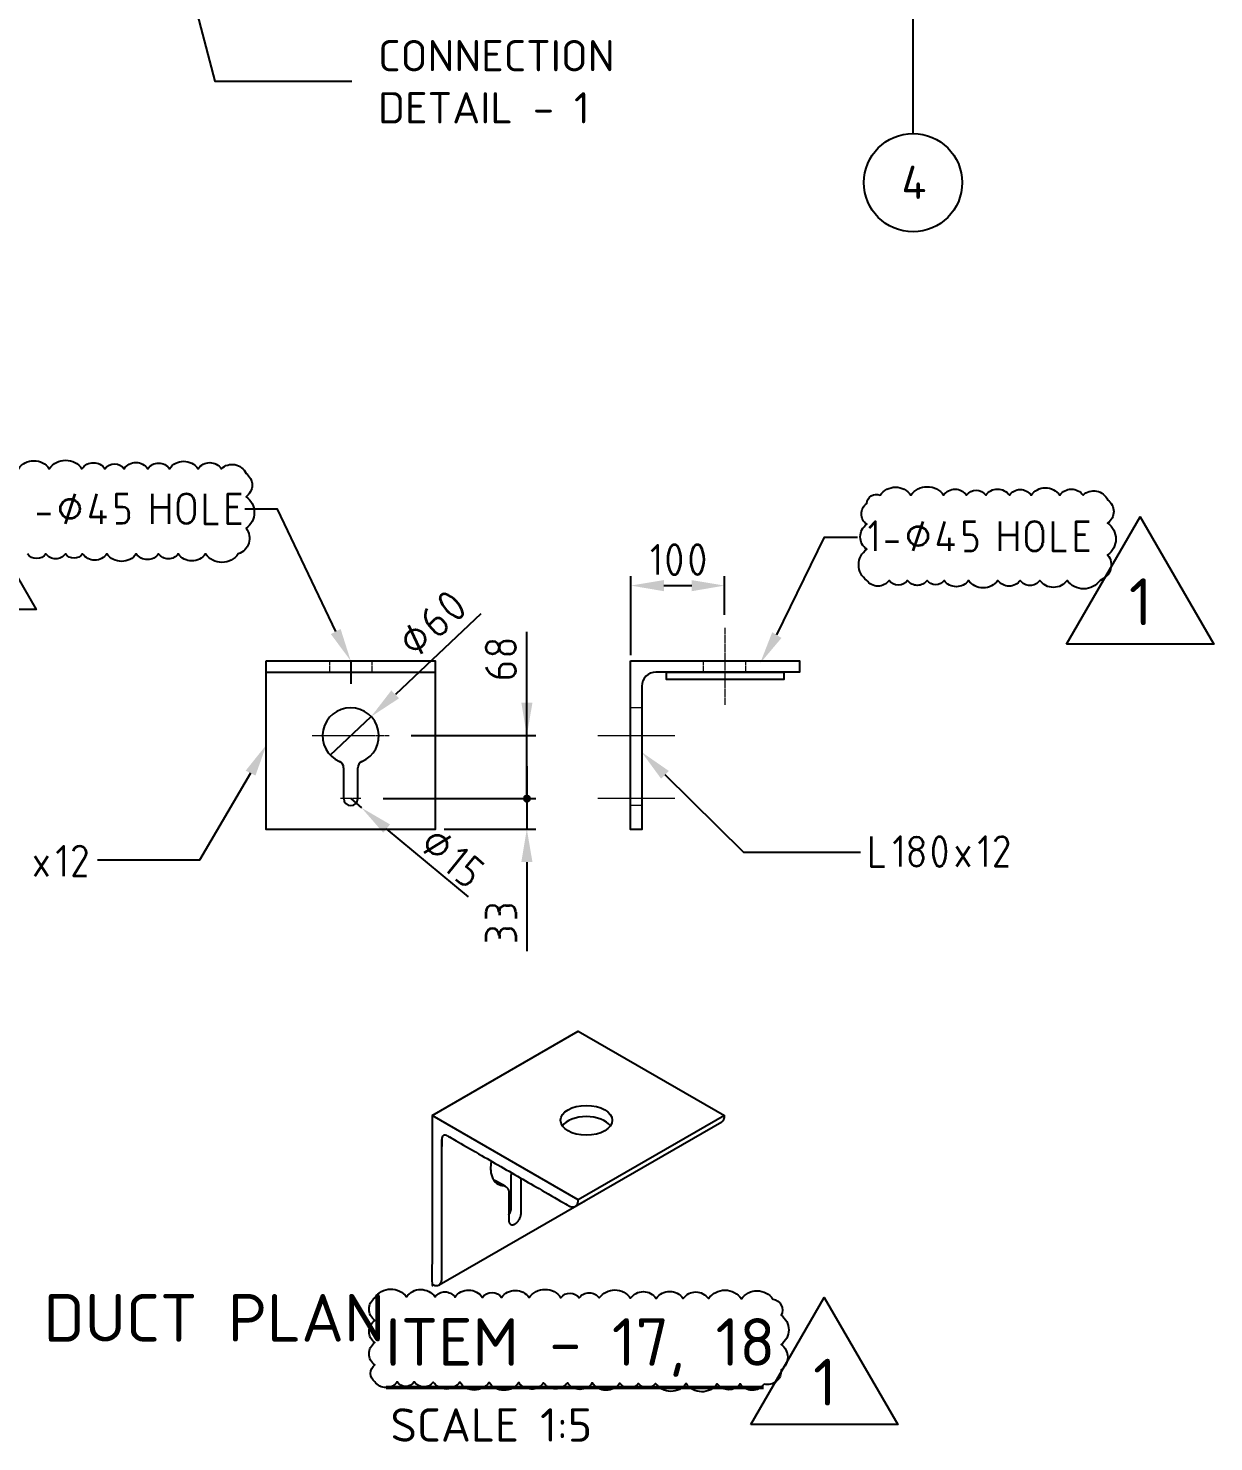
# Model space of a CAD drawing. Header units: inches. Extents: x 0 to 63075, y 0 to 44550.
# Drawn here: x 24746 to 34224, y 18932 to 30238 of the extents above; entities that cross this region are included whole.
import ezdxf

# ---------------------------------------------------------------- set-up
doc = ezdxf.new("R2010")
doc.units = ezdxf.units.IN
doc.header["$MEASUREMENT"] = 0
doc.linetypes.add('ACAD_ISO08W100', pattern=[36, 24, -3, 6, -3])
for name, color, linetype in [('PDF2_Geometry', 7, 'Continuous'), ('PDF5_0', 7, 'Continuous'), ('PDF5_DETAIL_LEADER', 7, 'Continuous'), ('PDF5_DIM', 7, 'Continuous'), ('PDF_Symbol (Howden)', 7, 'Continuous'), ('PDF_Text', 7, 'Continuous')]:
    doc.layers.add(name, color=color, linetype=linetype)
doc.styles.add('PDF ISOCPEUR', font='isocpeur.ttf')

msp = doc.modelspace()

# ---------------------------------------------------------------- linework, layer by layer
at = {"linetype": 'ACAD_ISO08W100', "lineweight": 0}
for p, q in [((30318, 24826), (30318, 25441)), ((27155, 25178), (27155, 25088)), ((27493, 25178), (27493, 25088)), ((30142, 25178), (30142, 25088)), ((30480, 25178), (30480, 25088)), ((29651, 24803), (29561, 24803)), ((27631, 24578), (27016, 24578)), ((29915, 24578), (29300, 24578)), ((27406, 24076), (27241, 24076)), ((29915, 24076), (29300, 24076)), ((29651, 24020), (29561, 24020))]:
    msp.add_line(p, q, dxfattribs=at)
for p, q in [((27324, 25178), (27324, 24995)), ((26649, 25088), (27999, 25088)), ((27268, 24076), (27268, 24321)), ((27380, 24076), (27380, 24321)), ((29121, 20815), (30290, 21490)), ((28483, 21021), (28481, 21019)), ((28560, 20975), (28482, 21020)), ((28031, 20186), (29200, 20861))]:
    msp.add_line(p, q)
for points in [[(24668, 26715, -0.520567), (24914, 26715, -0.520567), (25175, 26715, -0.520567), (25359, 26715, -0.520567), (25512, 26715, -0.520567), (25701, 26715, -0.520567), (25875, 26715, -0.520567), (26103, 26715, -0.520567), (26290, 26715, -0.520567), (26487, 26677, -0.520567), (26487, 26491, -0.520567), (26487, 26238, -0.520567), (26425, 26034, -0.520567), (26163, 26034, -0.520567), (25945, 26034, -0.520567), (25788, 26034, -0.520567), (25609, 26034, -0.520567), (25375, 26034, -0.520567), (25180, 26034, -0.520567), (25043, 26034, -0.520567), (24887, 26034, -0.520567), (24739, 26034, -0.520567)], [(29561, 25178), (30911, 25178), (30911, 25088), (29763, 25088, 0.414214), (29651, 24976), (29651, 23828), (29561, 23828), (29561, 25178)]]:
    msp.add_lwpolyline(points, format="xyb")
for points in [[(23632, 25589), (24220, 26607), (24808, 25589), (23632, 25589)], [(33048, 25311), (33636, 26329), (34224, 25311), (33048, 25311)], [(28052, 20236), (28052, 21349), (28052, 21293)], [(30523, 19069), (31110, 20086), (31699, 19069), (30523, 19069)]]:
    msp.add_lwpolyline(points)
for points in [[(31450, 25822, -0.520567), (31450, 26070, -0.520567), (31450, 26270, -0.520567), (31450, 26437, -0.520567), (31557, 26503, -0.520567), (31803, 26503, -0.520567), (32064, 26503, -0.520567), (32248, 26503, -0.520567), (32401, 26503, -0.520567), (32590, 26503, -0.520567), (32764, 26503, -0.520567), (32993, 26503, -0.520567), (33179, 26503, -0.520567), (33376, 26465, -0.520567), (33376, 26279, -0.520567), (33376, 26026, -0.520567), (33315, 25822, -0.520567), (33052, 25822, -0.520567), (32834, 25822, -0.520567), (32677, 25822, -0.520567), (32498, 25822, -0.520567), (32264, 25822, -0.520567), (32069, 25822, -0.520567), (31932, 25822, -0.520567), (31776, 25822, -0.520567), (31629, 25822, -0.520567)], [(27517, 19412, -0.520567), (27517, 19546, -0.520567), (27517, 19725, -0.520567), (27517, 19903, -0.520567), (27517, 20083, -0.520567), (27770, 20091, -0.520567), (27998, 20090, -0.520567), (28157, 20089, -0.520567), (28377, 20087, -0.520567), (28530, 20086, -0.520567), (28750, 20085, -0.520567), (29005, 20084, -0.520567), (29150, 20083, -0.520567), (29311, 20082, -0.520567), (29561, 20080, -0.520567), (29766, 20079, -0.520567), (29982, 20078, -0.520567), (30184, 20077, -0.520567), (30448, 20075, -0.520567), (30700, 20073, -0.520567), (30765, 19944, -0.520567), (30765, 19710, -0.520567), (30765, 19507, -0.520567), (30629, 19393, -0.520567), (30437, 19395, -0.520567), (30255, 19396, -0.520567), (30005, 19397, -0.520567), (29762, 19399, -0.520567), (29625, 19399, -0.520567), (29476, 19400, -0.520567), (29255, 19402, -0.520567), (29056, 19403, -0.520567), (28866, 19404, -0.520567), (28668, 19405, -0.520567), (28430, 19406, -0.520567), (28195, 19408, -0.520567), (27983, 19409, -0.520567), (27832, 19410, -0.520567), (27696, 19411, -0.520567)]]:
    msp.add_lwpolyline(points, format="xyb", close=True)
for points in [[(26649, 25178), (27999, 25178), (27999, 23828), (26649, 23828)], [(29850, 25088), (30787, 25088), (30787, 25028), (29850, 25028)], [(27974, 21541), (29143, 22216), (30313, 21541), (29143, 20866)]]:
    msp.add_lwpolyline(points, close=True)
for centre, radius, start, end in [((27324, 24578), 225, 293.5782, 246.4218), ((27211, 24321), 56.2, 0, 66.4218), ((27436, 24321), 56.2, 113.5782, 180), ((27324, 24076), 56.2, 180, 0)]:
    msp.add_arc(centre, radius, start, end)
msp.add_ellipse((29208, 21503), major_axis=(-207, 0), ratio=0.57735)
for centre, major_axis, start_param, end_param in [((29208, 21413), (-207, 0), 3.528281, 5.896497), ((30235, 21586), (55.1, -95.5), 6.283185, 7.068583), ((28101, 21321), (34.4, -59.7), 2.356194, 3.926991)]:
    msp.add_ellipse(centre, major_axis=major_axis, ratio=0.57735, start_param=start_param, end_param=end_param)
for points, weights, knots in [([(27974, 21541), (27974, 20866), (27974, 20191), (28052, 20146), (28052, 20236)], [1, 1, 1, 0.707106781187, 1], [0, 0, 0, 1, 1, 2.570796, 2.570796, 2.570796]), ([(28150, 21349), (28125, 21363), (28101, 21377), (28583, 21099), (29065, 20821), (29143, 20776), (29143, 20866)], [1, 1, 1, 1, 1, 0.707106781187, 1], [0, 0, 0, 1, 1, 2, 2, 3.570796, 3.570796, 3.570796]), ([(28448, 21177), (28413, 20995), (28538, 20982), (28588, 20977), (28588, 20926), (28588, 20814), (28588, 20702), (28588, 20646), (28637, 20674), (28686, 20702), (28686, 20759), (28686, 20889), (28686, 21019), (28686, 21029), (28689, 21038)], [0.975714617235, 0.79303748632, 1, 0.743025522651, 1, 1, 1, 0.707106781187, 1, 0.707106781187, 1, 1, 1, 0.966098327477, 0.961973496477], [4.134773, 4.134773, 4.134773, 5.40728, 5.40728, 6.873713, 6.873713, 7.873713, 7.873713, 9.44451, 9.44451, 11.015306, 11.015306, 12.015306, 12.015306, 12.362685, 12.362685, 12.362685]), ([(28588, 20747), (28608, 20776), (28608, 20804), (28608, 20934), (28608, 21064), (28608, 21074), (28611, 21083)], [0.857864376269, 0.828427124747, 1, 1, 1, 0.966098327477, 0.961973496477], [10.095155, 10.095155, 10.095155, 11.015306, 11.015306, 12.015306, 12.015306, 12.362685, 12.362685, 12.362685])]:
    msp.add_rational_spline(points, weights, degree=2, knots=knots)
msp.add_rational_spline([(28466, 21026), (28496, 21019), (28507, 20990)], [0.960938759034, 0.817252599688, 0.904435683254], degree=2)
at = {"layer": 'PDF2_Geometry', "lineweight": 25}
msp.add_lwpolyline([(25729, 31759), (26238, 29815), (27332, 29815)], dxfattribs=at)
at = {"layer": 'PDF2_Geometry', "lineweight": 50}
msp.add_lwpolyline([(30625, 19365), (27606, 19365)], dxfattribs=at)
at = {"layer": 'PDF5_0', "transparency": 33554559}
for points in [[(28732, 24076), (28704, 24092), (28701, 24076)], [(28716, 24105), (28732, 24076), (28704, 24092)], [(28732, 24108), (28716, 24105), (28732, 24076)], [(28732, 24076), (28748, 24105), (28732, 24108)], [(28761, 24092), (28732, 24076), (28748, 24105)], [(28764, 24076), (28761, 24092), (28732, 24076)], [(28701, 24076), (28704, 24060), (28732, 24076)], [(28704, 24060), (28732, 24076), (28716, 24048)], [(28732, 24076), (28716, 24048), (28732, 24041)], [(28732, 24041), (28748, 24048), (28732, 24076)], [(28748, 24048), (28732, 24076), (28761, 24060)], [(28732, 24076), (28761, 24060), (28764, 24076)]]:
    msp.add_solid(points, dxfattribs=at)
at = {"layer": 'PDF5_DETAIL_LEADER', "lineweight": 35}
for points in [[(25043, 26275), (25120, 26513)], [(25291, 26513), (25240, 26329), (25370, 26329)], [(25501, 26408), (25450, 26408), (25450, 26513), (25542, 26513)], [(25739, 26275), (25739, 26513)], [(25869, 26513), (25869, 26275)], [(26158, 26513), (26158, 26275), (26263, 26275)], [(26447, 26275), (26342, 26275), (26342, 26513), (26447, 26513)], [(24818, 26355), (24923, 26355)], [(25329, 26380), (25329, 26275)], [(25551, 26329), (25551, 26356)], [(25739, 26408), (25869, 26408)], [(25945, 26343), (25945, 26448)], [(26075, 26448), (26075, 26343)], [(26421, 26408), (26342, 26408)], [(25448, 26278), (25499, 26278)], [(31520, 26057), (31520, 26292), (31469, 26238)], [(31821, 26057), (31901, 26292)], [(32072, 26292), (32018, 26108), (32152, 26108)], [(32282, 26187), (32231, 26187), (32231, 26292), (32320, 26292)], [(32517, 26057), (32517, 26292)], [(32650, 26292), (32650, 26057)], [(32939, 26292), (32939, 26057), (33044, 26057)], [(33228, 26057), (33123, 26057), (33123, 26292), (33228, 26292)], [(31599, 26133), (31704, 26133)], [(32110, 26161), (32110, 26057)], [(32333, 26109), (32333, 26134)], [(32517, 26187), (32650, 26187)], [(32726, 26122), (32726, 26227)], [(32857, 26227), (32857, 26122)], [(33199, 26187), (33123, 26187)], [(32231, 26057), (32282, 26057)], [(31485, 23772), (31485, 23533), (31593, 23533)], [(31720, 23533), (31720, 23772), (31666, 23718)], [(32399, 23533), (32399, 23772), (32345, 23718)], [(25029, 23457), (25029, 23695), (24975, 23641)], [(32167, 23533), (32272, 23692)], [(32167, 23692), (32272, 23533)], [(32572, 23691), (32476, 23536), (32581, 23536)], [(24798, 23457), (24902, 23616)], [(24798, 23616), (24902, 23457)], [(25202, 23615), (25107, 23459), (25212, 23459)], [(31796, 23589), (31796, 23614)], [(31900, 23614), (31900, 23589)]]:
    msp.add_lwpolyline(points, dxfattribs=at)
at = {"layer": 'PDF5_DETAIL_LEADER', "lineweight": 25}
for points in [[(27204, 25413), (26738, 26391), (26478, 26391)], [(30732, 25385), (31112, 26167), (31376, 26167)], [(26523, 24280), (26115, 23583), (25299, 23583)], [(29836, 24268), (30465, 23649), (31399, 23649)]]:
    msp.add_lwpolyline(points, dxfattribs=at)
at = {"layer": 'PDF5_DETAIL_LEADER', "lineweight": 35}
for centre, radius in [((25080, 26394), 77.8), ((31861, 26176), 77.8), ((31848, 23719), 52.4)]:
    msp.add_circle(centre, radius, dxfattribs=at)
for centre, radius, start, end in [((26010, 26448), 65.1, 0.0051, 179.9986), ((25499, 26356), 52.4, 0.0071, 89.9997), ((26010, 26343), 65.1, 179.9985, 0.0015), ((25499, 26331), 52.4, 270.0018, 359.9982), ((32791, 26227), 65.1, 0.0051, 179.9986), ((32280, 26134), 52.4, 0.0071, 89.9997), ((32791, 26122), 65.1, 179.9993, 0.0007), ((32280, 26109), 52.4, 270.0007, 359.9993), ((32201, 23653), 221, 151.7165, 208.2835), ((32032, 23738), 33.3, 36.5186, 143.4957), ((31864, 23653), 221, 331.7166, 28.2834), ((32527, 23716), 55.6, 89.4655, 164.2753), ((32527, 23719), 52.4, 328.0093, 90.2639), ((25157, 23640), 55.6, 89.4655, 164.2753), ((25158, 23643), 52.4, 328.0093, 90.2639), ((31848, 23614), 52.4, 0.0078, 180.0011), ((31848, 23589), 52.4, 180.0018, 359.9982), ((32032, 23567), 33.3, 216.5094, 323.4905)]:
    msp.add_arc(centre, radius, start, end, dxfattribs=at)
at = {"layer": 'PDF5_DETAIL_LEADER', "transparency": 33554559}
for points in [[(27243, 25433), (27324, 25178), (27165, 25392)], [(30768, 25361), (30597, 25158), (30694, 25407)], [(26484, 24300), (26651, 24508), (26562, 24260)], [(29868, 24297), (29649, 24449), (29805, 24236)]]:
    msp.add_solid(points, dxfattribs=at)
at = {"layer": 'PDF5_DIM', "lineweight": 35}
for points in [[(29780, 25869), (29780, 26104), (29729, 26053)], [(27894, 25234), (27789, 25460)], [(27986, 25501), (27948, 25463), (28002, 25406)], [(28076, 25481), (28060, 25501)], [(28564, 25337), (28593, 25337)], [(28593, 25232), (28564, 25232)], [(28510, 25106), (28510, 25048), (28590, 25048)], [(28593, 25152), (28556, 25152)], [(27912, 23642), (28122, 23772)], [(28103, 23480), (28252, 23664), (28179, 23655)], [(28287, 23499), (28246, 23531), (28315, 23614), (28385, 23553)], [(28163, 23429), (28204, 23398)], [(28277, 23404), (28293, 23423)], [(28564, 23222), (28593, 23222)], [(28408, 23117), (28408, 23168)], [(28513, 23168), (28513, 23143)], [(28643, 23168), (28643, 23117)], [(28408, 22933), (28408, 22984)], [(28513, 22984), (28513, 22958)], [(28564, 23038), (28593, 23038)], [(28643, 22984), (28643, 22933)]]:
    msp.add_lwpolyline(points, dxfattribs=at)
at = {"layer": 'PDF5_DIM', "lineweight": 25}
for points in [[(29564, 25224), (29564, 25856)], [(29828, 25780), (30050, 25780)], [(30313, 25545), (30313, 25856)], [(28364, 25555), (27681, 24910)], [(28732, 24336), (28732, 24076), (28732, 24321), (28732, 24581), (28732, 25410)], [(27160, 24424), (27487, 24732)], [(27808, 24581), (28805, 24581)], [(27324, 24076), (27410, 24003)], [(27583, 24078), (28805, 24078)], [(28732, 24076), (28732, 23832)], [(28265, 23290), (27610, 23835)], [(28072, 23832), (28805, 23832)], [(28732, 23568), (28732, 22857)]]:
    msp.add_lwpolyline(points, dxfattribs=at)
at = {"layer": 'PDF5_DIM', "lineweight": 35}
for points in [[(28562, 23222, 0.414186), (28510, 23170, 1), (28405, 23170)], [(28562, 23038, 0.414186), (28510, 22985, 1), (28405, 22985)]]:
    msp.add_lwpolyline(points, format="xyb", dxfattribs=at)
for centre, radius in [((27841, 25350), 77.8), ((28458, 25284), 52.4), ((28015, 23707), 77.8)]:
    msp.add_circle(centre, radius, dxfattribs=at)
for centre, radius, start, end in [((30080, 25988), 221, 151.7165, 208.2835), ((29912, 26076), 30.6, 31.7823, 148.2177), ((29743, 25988), 221, 331.7166, 28.2834), ((30263, 25989), 221, 151.7165, 208.2835), ((30096, 26074), 33.3, 36.5186, 143.4957), ((29928, 25989), 221, 331.7166, 28.2834), ((29912, 25899), 30.6, 211.7689, 328.2311), ((30096, 25900), 30.9, 209.9505, 330.0638), ((28070, 25681), 32.1, 78.6298, 187.4421), ((28251, 25734), 221, 194.9247, 251.4933), ((28008, 25504), 220, 14.8824, 71.9968), ((28038, 25541), 119, 152.948, 220.8707), ((28189, 25556), 31.9, 255.4437, 7.9774), ((28023, 25475), 45.3, 34.972, 144.5765), ((28037, 25445), 53.1, 228.1715, 43.2721), ((28562, 25284), 52.4, 90.0055, 270), ((28591, 25284), 52.4, 270, 90), ((28518, 25167), 119, 199.8138, 266.4459), ((28556, 25106), 46, 90, 180.8274), ((28591, 25100), 52.3, 268.6012, 90.1216), ((28234, 23441), 52.4, 230.1746, 320.1746), ((28250, 23460), 52.4, 320.1801, 50.1746), ((28591, 23170), 52.4, 360, 90), ((28591, 22985), 52.4, 360, 90)]:
    msp.add_arc(centre, radius, start, end, dxfattribs=at)
at = {"layer": 'PDF5_DIM', "transparency": 33554559}
for points in [[(29828, 25824), (29828, 25735), (29564, 25780)], [(30050, 25824), (30050, 25735), (30313, 25780)], [(27649, 24942), (27710, 24878), (27487, 24732)], [(28688, 24844), (28777, 24844), (28732, 24581)], [(27638, 23870), (27584, 23803), (27410, 24003)], [(28688, 23568), (28777, 23568), (28732, 23832)]]:
    msp.add_solid(points, dxfattribs=at)
at = {"layer": 'PDF_Symbol (Howden)', "lineweight": 25}
msp.add_lwpolyline([(31820, 29396), (31821, 31525), (31817, 31789), (31777, 31525), (31865, 31524), (31817, 31789)], dxfattribs=at)
msp.add_circle((31820, 29003), 393, dxfattribs=at)

# ---------------------------------------------------------------- texts
at = {"layer": 'PDF_Text', "attachment_point": 7, "style": 'PDF ISOCPEUR'}
for s, insert, char_height in [('CONNECTION\\PDETAIL - 1', (27543, 29476), 250), ('4', (31727, 28872), 267), ('\\pxqc;1693-SRM-2001 - HVAC DUCT PLAN', (19104, 19732), 380.58), ('ITEM - 17, 18', (27601, 19451), 380.58), ('SCALE 1:5', (27642, 18932), 267)]:
    msp.add_mtext(s, dxfattribs=dict(at, insert=insert, char_height=char_height))
at = {"layer": 'PDF_Text', "lineweight": 30, "char_height": 375, "attachment_point": 7, "style": 'PDF ISOCPEUR'}
for insert in [(33546, 25463), (31021, 19221)]:
    msp.add_mtext('1', dxfattribs=dict(at, insert=insert))

doc.saveas('drawing.dxf')
